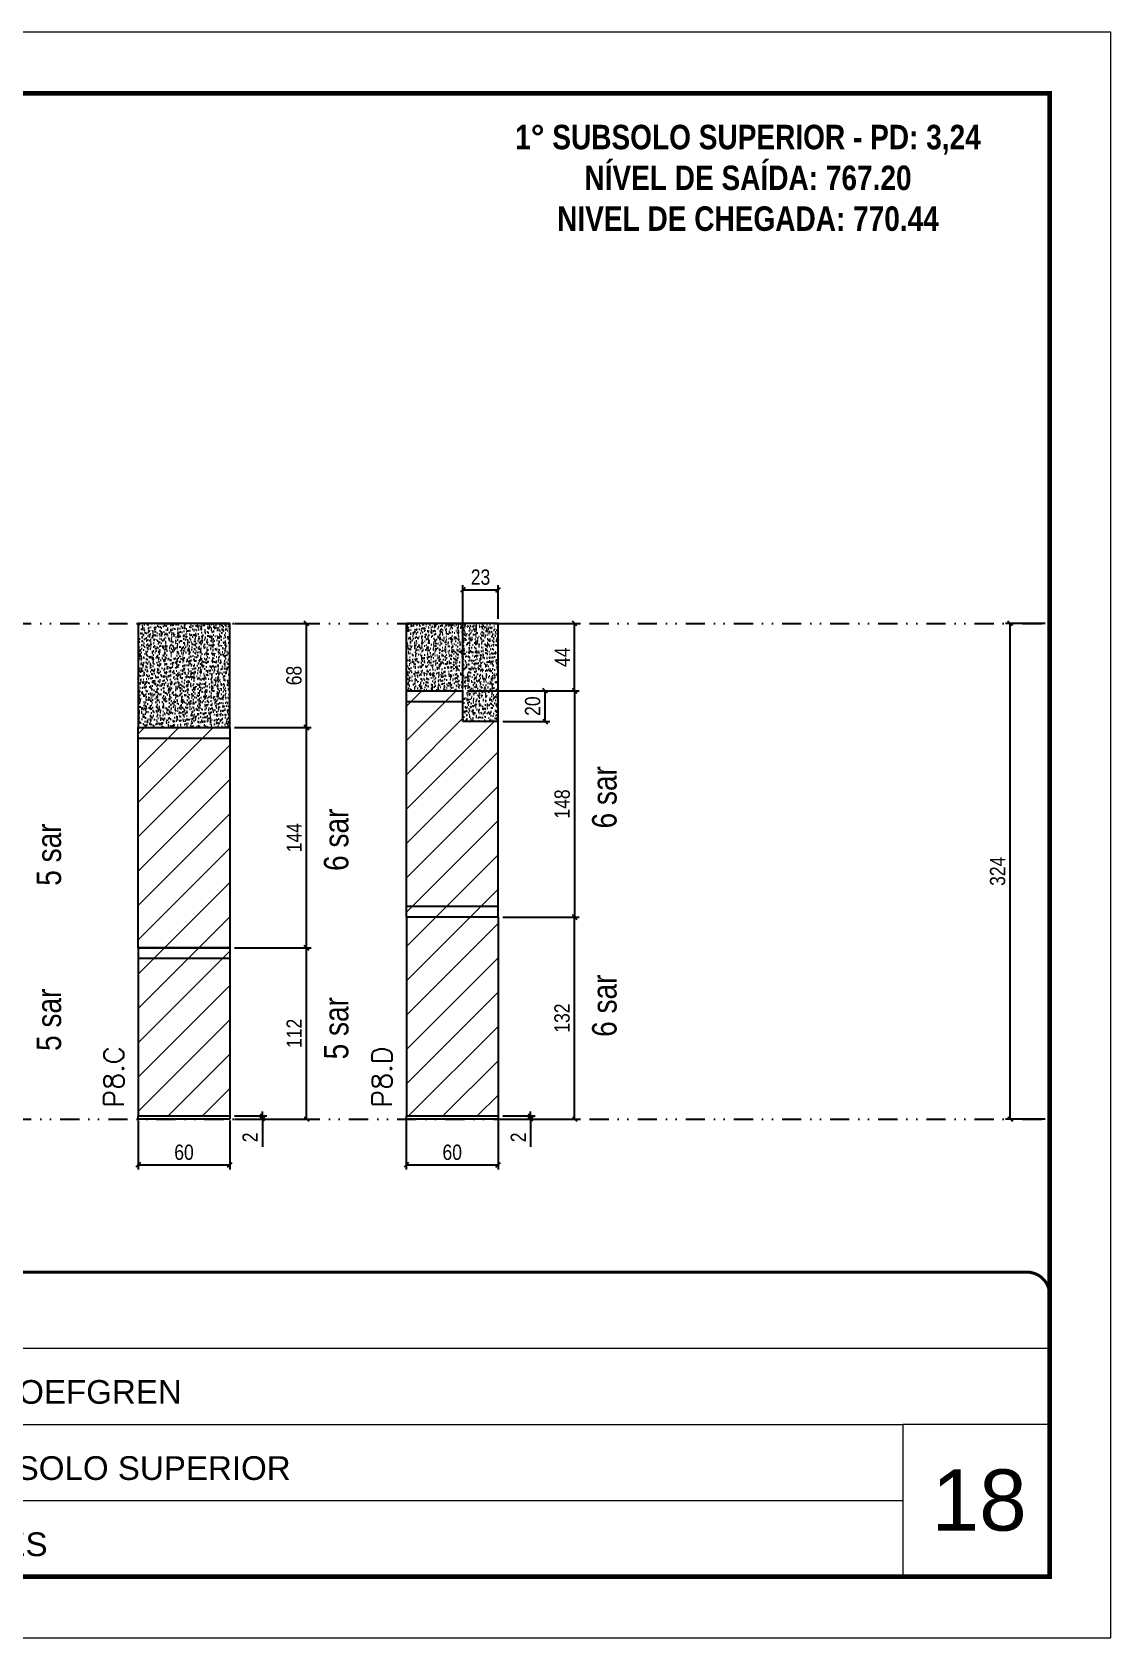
# Model space of a CAD drawing. Extents: x 14400 to 27878, y -21631 to 6985.
# Drawn here: x 16792 to 17497, y 1340 to 2390 of the extents above; entities that cross this region are included whole.
import ezdxf

# ---------------------------------------------------------------- set-up
doc = ezdxf.new("R2010")
doc.units = 0
for name, pattern in [('CONTINUO', [0]), ('DASHED', [0.75, 0.5, -0.25]), ('DIVIDE2', [0.625, 0.25, -0.125, 0, -0.125, 0, -0.125])]:
    doc.linetypes.add(name, pattern=pattern)
for name, color, linetype, lineweight in [('CARIMBO', 255, 'Continuous', 9), ('Folhas', 255, 'Continuous', 9), ('Hachura', 251, 'Continuous', 9), ('SARRAFO DE PRESSAO', 251, 'DASHED', 9), ('Texto Seção', 7, 'Continuous', 15)]:
    doc.layers.add(name, color=color, linetype=linetype, lineweight=lineweight)
for name, color, linetype in [('COTA', 241, 'Continuous'), ('NOMENCLATURA', 7, 'Continuous'), ('Nível', 160, 'Continuous'), ('Painéis', 200, 'Continuous'), ('SARR_2.2x7', 40, 'Continuous')]:
    doc.layers.add(name, color=color, linetype=linetype)
doc.styles.add('ARIAL', font='arial.ttf')
doc.styles.add('ARIAL_NARROW', font='ARIALN.TTF', dxfattribs={"height": 0.2})
doc.styles.add('COTA TECNICA', font='techl___.ttf', dxfattribs={"height": 10})
doc.styles.add('COTA TECNICA-50', font='techl___.ttf', dxfattribs={"height": 10})
doc.styles.add('REGUA-120', font='ROMANS.shx', dxfattribs={"height": 15})
doc.styles.add('ROMANC', font='techb___.ttf', dxfattribs={"height": 2.5})
doc.styles.add('Tecnologia', font='')
doc.styles.get('Tecnologia').set_extended_font_data('Forgotten Futurist')
doc.dimstyles.new('COTA PAINEL-50', dxfattribs={"dimtxt": 10, "dimasz": 3, "dimexe": 3, "dimexo": 3, "dimgap": 3, "dimtad": 1, "dimdec": 1, "dimzin": 12, "dimdsep": 46, "dimtxsty": 'COTA TECNICA-50', "dimblk1": 'OBLIQUE', "dimblk2": 'OBLIQUE', "dimsah": 1, "dimcen": 0.9, "dimclrd": 4, "dimclre": 4, "dimclrt": 240, "dimadec": 1, "dimazin": 3, "dimtfac": 1, "dimtdec": 1, "dimtmove": 0, "dimatfit": 3, "dimfxl": 1, "dimtolj": 1, "dimtzin": 12, "dimarcsym": 0})
doc.dimstyles.new('PAINEL', dxfattribs={"dimtxt": 10, "dimasz": 3, "dimexe": 3, "dimexo": 3, "dimgap": 3, "dimtad": 1, "dimdec": 1, "dimzin": 12, "dimdsep": 46, "dimtxsty": 'COTA TECNICA', "dimblk1": 'OBLIQUE', "dimblk2": 'OBLIQUE', "dimsah": 1, "dimcen": 0.9, "dimclrd": 4, "dimclre": 4, "dimclrt": 240, "dimadec": 1, "dimazin": 3, "dimtfac": 1, "dimtdec": 1, "dimtmove": 0, "dimatfit": 3, "dimfxl": 1, "dimtolj": 1, "dimtzin": 12, "dimarcsym": 0})

# ---------------------------------------------------------------- blocks, each defined once
blk = doc.blocks.new('9999999999')
at = {"color": 30, "linetype": 'CONTINUO'}
for p, q in [((98564.6, 34230.2), (98564.6, 34429.4)), ((98564.6, 34379.6), (99584, 34379.6)), ((98564.6, 34329.8), (99488, 34329.8)), ((99584, 34329.8), (99488, 34329.8)), ((99488, 34329.8), (99488, 34230.2)), ((98564.6, 34280), (99488, 34280))]:
    blk.add_line(p, q, dxfattribs=at)
at = {"color": 30, "linetype": 'CONTINUO', "const_width": 2}
blk.add_lwpolyline([(99584, 34230.2), (99584, 34414.4, 0.414214), (99569, 34429.4), (98229, 34429.4, 0.414214), (98214, 34414.4), (98214, 34245.2, 0.414214), (98229, 34230.2), (99584, 34230.2)], format="xyb", dxfattribs=at)
at = {"layer": 'Folhas'}
blk.add_lwpolyline([(98139, 34190.2), (99624, 34190.2), (99624, 35240.2), (98139, 35240.2)], close=True, dxfattribs=at)
at = {"layer": 'Folhas', "color": 30, "const_width": 3}
blk.add_lwpolyline([(98214, 34230.2), (99584, 34230.2), (99584, 35200.2), (98214, 35200.2)], close=True, dxfattribs=at)
at = {"color": 7, "linetype": 'Continuous', "ltscale": 5, "style": 'ARIAL'}
for s, height, p in [('SKR', 15.48, (98837.7, 34393.1)), ('LEAF LOEFGREN', 15.483, (98837.7, 34343.3)), ('1° SUBSOLO SUPERIOR', 15.483, (98837.7, 34293.5)), ('NOVA SISTEMAS CONSTRUTIVOS', 11.059, (98263.2, 34267.2)), ('PILARES', 15.48, (98837.7, 34243.7))]:
    blk.add_text(s, height=height, dxfattribs=at).set_placement(p)
at = {"layer": 'Folhas', "color": 7, "style": 'Tecnologia', "width": 1.5}
for s, p in [('CLIENTE:', (98573.7, 34397.2)), ('OBRA:', (98573.7, 34347.3)), ('PAVIMENTO:', (98573.7, 34297.5)), ('PROJETO:', (98573.7, 34247.7))]:
    blk.add_text(s, height=14, dxfattribs=at).set_placement(p)
blk = doc.blocks.new('_Oblique')
at = {"color": 0, "linetype": 'ByBlock', "lineweight": -2}
blk.add_line((-0.5, -0.5), (0.5, 0.5), dxfattribs=at)
blk = doc.blocks.new('*D933')
at = {"layer": 'COTA', "color": 4, "lineweight": -2, "transparency": 16777216}
for p, q in [((16861.2, 1678.7), (16861.2, 1646.8)), ((16921.2, 1678.7), (16921.2, 1646.8)), ((16861.2, 1649.8), (16921.2, 1649.8))]:
    blk.add_line(p, q, dxfattribs=at)
at = {"layer": 'Defpoints', "color": 0, "transparency": 16777216}
for p in [(16861.2, 1681.7), (16921.2, 1681.7), (16921.2, 1649.8)]:
    blk.add_point(p, dxfattribs=at)
at = {"layer": 'COTA', "color": 4, "lineweight": -2, "transparency": 16777216, "xscale": 3, "yscale": 3, "zscale": 3, "rotation": 180}
blk.add_blockref('_Oblique', (16861.2, 1649.8), dxfattribs=at)
at = {"layer": 'COTA', "color": 4, "lineweight": -2, "transparency": 16777216, "xscale": 3, "yscale": 3, "zscale": 3}
blk.add_blockref('_Oblique', (16921.2, 1649.8), dxfattribs=at)
at = {"layer": 'COTA', "color": 240, "transparency": 16777216, "insert": (16891.2, 1657.9), "char_height": 10, "attachment_point": 5, "style": 'COTA TECNICA'}
blk.add_mtext('\\A1;60', dxfattribs=at)
blk = doc.blocks.new('*D934')
at = {"layer": 'COTA', "color": 4, "lineweight": -2, "transparency": 16777216}
for p, q in [((16924.2, 1681.7), (16945.4, 1681.7)), ((16942.4, 1681.7), (16942.4, 1684.7)), ((16942.4, 1681.7), (16942.4, 1679.7)), ((16924.2, 1679.7), (16945.4, 1679.7)), ((16942.4, 1679.7), (16942.4, 1661.6))]:
    blk.add_line(p, q, dxfattribs=at)
at = {"layer": 'Defpoints', "color": 0, "transparency": 16777216}
for p in [(16921.2, 1681.7), (16942.4, 1681.7), (16921.2, 1679.7)]:
    blk.add_point(p, dxfattribs=at)
at = {"layer": 'COTA', "color": 4, "lineweight": -2, "transparency": 16777216, "xscale": 3, "yscale": 3, "zscale": 3}
for p, rotation in [((16942.4, 1681.7), 270), ((16942.4, 1679.7), 90)]:
    blk.add_blockref('_Oblique', p, dxfattribs=dict(at, rotation=rotation))
at = {"layer": 'COTA', "color": 240, "transparency": 16777216, "insert": (16934.4, 1667.7), "char_height": 10, "attachment_point": 5, "rotation": 90, "style": 'COTA TECNICA-50'}
blk.add_mtext('\\A1;2', dxfattribs=at)
blk = doc.blocks.new('*D935')
at = {"layer": 'COTA', "color": 4, "lineweight": -2, "transparency": 16777216}
for p, q in [((16924.2, 1791.7), (16974.2, 1791.7)), ((16971.2, 1679.7), (16971.2, 1791.7)), ((16924.2, 1679.7), (16974.2, 1679.7))]:
    blk.add_line(p, q, dxfattribs=at)
at = {"layer": 'Defpoints', "color": 0, "transparency": 16777216}
for p in [(16921.2, 1791.7), (16971.2, 1791.7), (16921.2, 1679.7)]:
    blk.add_point(p, dxfattribs=at)
at = {"layer": 'COTA', "color": 4, "lineweight": -2, "transparency": 16777216, "xscale": 3, "yscale": 3, "zscale": 3}
for p, rotation in [((16971.2, 1791.7), 90), ((16971.2, 1679.7), 270)]:
    blk.add_blockref('_Oblique', p, dxfattribs=dict(at, rotation=rotation))
at = {"layer": 'COTA', "color": 240, "transparency": 16777216, "insert": (16963.2, 1735.7), "char_height": 10, "attachment_point": 5, "rotation": 90, "style": 'COTA TECNICA-50'}
blk.add_mtext('\\A1;112', dxfattribs=at)
blk = doc.blocks.new('*D936')
at = {"layer": 'COTA', "color": 4, "lineweight": -2, "transparency": 16777216}
for p, q in [((17036.5, 1678.7), (17036.5, 1646.8)), ((17096.5, 1678.7), (17096.5, 1646.8)), ((17036.5, 1649.8), (17096.5, 1649.8))]:
    blk.add_line(p, q, dxfattribs=at)
at = {"layer": 'Defpoints', "color": 0, "transparency": 16777216}
for p in [(17036.5, 1681.7), (17096.5, 1681.7), (17096.5, 1649.8)]:
    blk.add_point(p, dxfattribs=at)
at = {"layer": 'COTA', "color": 4, "lineweight": -2, "transparency": 16777216, "xscale": 3, "yscale": 3, "zscale": 3, "rotation": 180}
blk.add_blockref('_Oblique', (17036.5, 1649.8), dxfattribs=at)
at = {"layer": 'COTA', "color": 4, "lineweight": -2, "transparency": 16777216, "xscale": 3, "yscale": 3, "zscale": 3}
blk.add_blockref('_Oblique', (17096.5, 1649.8), dxfattribs=at)
at = {"layer": 'COTA', "color": 240, "transparency": 16777216, "insert": (17066.5, 1657.9), "char_height": 10, "attachment_point": 5, "style": 'COTA TECNICA'}
blk.add_mtext('\\A1;60', dxfattribs=at)
blk = doc.blocks.new('*D937')
at = {"layer": 'COTA', "color": 4, "lineweight": -2, "transparency": 16777216}
for p, q in [((17099.5, 1681.7), (17120.7, 1681.7)), ((17117.7, 1681.7), (17117.7, 1684.7)), ((17117.7, 1681.7), (17117.7, 1679.7)), ((17099.5, 1679.7), (17120.7, 1679.7)), ((17117.7, 1679.7), (17117.7, 1661.6))]:
    blk.add_line(p, q, dxfattribs=at)
at = {"layer": 'Defpoints', "color": 0, "transparency": 16777216}
for p in [(17096.5, 1681.7), (17117.7, 1681.7), (17096.5, 1679.7)]:
    blk.add_point(p, dxfattribs=at)
at = {"layer": 'COTA', "color": 4, "lineweight": -2, "transparency": 16777216, "xscale": 3, "yscale": 3, "zscale": 3}
for p, rotation in [((17117.7, 1681.7), 270), ((17117.7, 1679.7), 90)]:
    blk.add_blockref('_Oblique', p, dxfattribs=dict(at, rotation=rotation))
at = {"layer": 'COTA', "color": 240, "transparency": 16777216, "insert": (17109.7, 1667.7), "char_height": 10, "attachment_point": 5, "rotation": 90, "style": 'COTA TECNICA-50'}
blk.add_mtext('\\A1;2', dxfattribs=at)
blk = doc.blocks.new('*D938')
at = {"layer": 'COTA', "color": 4, "lineweight": -2, "transparency": 16777216}
for p, q in [((17099.5, 1811.7), (17149.5, 1811.7)), ((17146.5, 1679.7), (17146.5, 1811.7)), ((17099.5, 1679.7), (17149.5, 1679.7))]:
    blk.add_line(p, q, dxfattribs=at)
at = {"layer": 'Defpoints', "color": 0, "transparency": 16777216}
for p in [(17096.5, 1811.7), (17146.5, 1811.7), (17096.5, 1679.7)]:
    blk.add_point(p, dxfattribs=at)
at = {"layer": 'COTA', "color": 4, "lineweight": -2, "transparency": 16777216, "xscale": 3, "yscale": 3, "zscale": 3}
for p, rotation in [((17146.5, 1811.7), 90), ((17146.5, 1679.7), 270)]:
    blk.add_blockref('_Oblique', p, dxfattribs=dict(at, rotation=rotation))
at = {"layer": 'COTA', "color": 240, "transparency": 16777216, "insert": (17138.3, 1745.7), "char_height": 10, "attachment_point": 5, "rotation": 90, "style": 'COTA TECNICA-50'}
blk.add_mtext('\\A1;132', dxfattribs=at)
blk = doc.blocks.new('*D944')
at = {"layer": 'COTA', "color": 4, "lineweight": -2, "transparency": 16777216}
for p, q in [((16924.2, 2003.7), (16974.2, 2003.7)), ((16971.2, 1935.7), (16971.2, 2003.7)), ((16924.2, 1935.7), (16974.2, 1935.7))]:
    blk.add_line(p, q, dxfattribs=at)
at = {"layer": 'Defpoints', "color": 0, "transparency": 16777216}
for p in [(16921.2, 2003.7), (16971.2, 2003.7), (16921.2, 1935.7)]:
    blk.add_point(p, dxfattribs=at)
at = {"layer": 'COTA', "color": 4, "lineweight": -2, "transparency": 16777216, "xscale": 3, "yscale": 3, "zscale": 3}
for p, rotation in [((16971.2, 2003.7), 90), ((16971.2, 1935.7), 270)]:
    blk.add_blockref('_Oblique', p, dxfattribs=dict(at, rotation=rotation))
at = {"layer": 'COTA', "color": 240, "transparency": 16777216, "insert": (16963.1, 1969.7), "char_height": 10, "attachment_point": 5, "rotation": 90, "style": 'COTA TECNICA'}
blk.add_mtext('\\A1;68', dxfattribs=at)
blk = doc.blocks.new('*D945')
at = {"layer": 'COTA', "color": 4, "lineweight": -2, "transparency": 16777216}
for p, q in [((17076.5, 1959.7), (17130.2, 1959.7)), ((17127.2, 1939.7), (17127.2, 1959.7)), ((17099.5, 1939.7), (17130.2, 1939.7))]:
    blk.add_line(p, q, dxfattribs=at)
at = {"layer": 'Defpoints', "color": 0, "transparency": 16777216}
for p in [(17073.5, 1959.7), (17127.2, 1959.7), (17096.5, 1939.7)]:
    blk.add_point(p, dxfattribs=at)
at = {"layer": 'COTA', "color": 4, "lineweight": -2, "transparency": 16777216, "xscale": 3, "yscale": 3, "zscale": 3}
for p, rotation in [((17127.2, 1959.7), 90), ((17127.2, 1939.7), 270)]:
    blk.add_blockref('_Oblique', p, dxfattribs=dict(at, rotation=rotation))
at = {"layer": 'COTA', "color": 240, "transparency": 16777216, "insert": (17119.1, 1949.7), "char_height": 10, "attachment_point": 5, "rotation": 90, "style": 'COTA TECNICA'}
blk.add_mtext('\\A1;20', dxfattribs=at)
blk = doc.blocks.new('*D946')
at = {"layer": 'COTA', "color": 4, "lineweight": -2, "transparency": 16777216}
for p, q in [((17073.5, 1962.7), (17073.5, 2028.7)), ((17096.5, 2006.7), (17096.5, 2028.7)), ((17073.5, 2025.7), (17096.5, 2025.7))]:
    blk.add_line(p, q, dxfattribs=at)
at = {"layer": 'Defpoints', "color": 0, "transparency": 16777216}
for p in [(17096.5, 2025.7), (17096.5, 2003.7), (17073.5, 1959.7)]:
    blk.add_point(p, dxfattribs=at)
at = {"layer": 'COTA', "color": 4, "lineweight": -2, "transparency": 16777216, "xscale": 3, "yscale": 3, "zscale": 3, "rotation": 180}
blk.add_blockref('_Oblique', (17073.5, 2025.7), dxfattribs=at)
at = {"layer": 'COTA', "color": 4, "lineweight": -2, "transparency": 16777216, "xscale": 3, "yscale": 3, "zscale": 3}
blk.add_blockref('_Oblique', (17096.5, 2025.7), dxfattribs=at)
at = {"layer": 'COTA', "color": 240, "transparency": 16777216, "insert": (17085, 2034), "char_height": 10, "attachment_point": 5, "style": 'COTA TECNICA'}
blk.add_mtext('\\A1;23', dxfattribs=at)
blk = doc.blocks.new('*D947')
at = {"layer": 'COTA', "color": 4, "lineweight": -2, "transparency": 16777216}
for p, q in [((17076.5, 1959.7), (17149.5, 1959.7)), ((17146.5, 1959.7), (17146.5, 1811.7)), ((17099.5, 1811.7), (17149.5, 1811.7))]:
    blk.add_line(p, q, dxfattribs=at)
at = {"layer": 'Defpoints', "color": 0, "transparency": 16777216}
for p in [(17073.5, 1959.7), (17096.5, 1811.7), (17146.5, 1811.7)]:
    blk.add_point(p, dxfattribs=at)
at = {"layer": 'COTA', "color": 4, "lineweight": -2, "transparency": 16777216, "xscale": 3, "yscale": 3, "zscale": 3}
for p, rotation in [((17146.5, 1959.7), 90), ((17146.5, 1811.7), 270)]:
    blk.add_blockref('_Oblique', p, dxfattribs=dict(at, rotation=rotation))
at = {"layer": 'COTA', "color": 240, "transparency": 16777216, "insert": (17138.4, 1885.7), "char_height": 10, "attachment_point": 5, "rotation": 90, "style": 'COTA TECNICA'}
blk.add_mtext('\\A1;148', dxfattribs=at)
blk = doc.blocks.new('*D948')
at = {"layer": 'COTA', "color": 4, "lineweight": -2, "transparency": 16777216}
for p, q in [((17099.5, 2003.7), (17149.5, 2003.7)), ((17146.5, 1959.7), (17146.5, 2003.7)), ((17076.5, 1959.7), (17149.5, 1959.7))]:
    blk.add_line(p, q, dxfattribs=at)
at = {"layer": 'Defpoints', "color": 0, "transparency": 16777216}
for p in [(17096.5, 2003.7), (17146.5, 2003.7), (17073.5, 1959.7)]:
    blk.add_point(p, dxfattribs=at)
at = {"layer": 'COTA', "color": 4, "lineweight": -2, "transparency": 16777216, "xscale": 3, "yscale": 3, "zscale": 3}
for p, rotation in [((17146.5, 2003.7), 90), ((17146.5, 1959.7), 270)]:
    blk.add_blockref('_Oblique', p, dxfattribs=dict(at, rotation=rotation))
at = {"layer": 'COTA', "color": 240, "transparency": 16777216, "insert": (17138.4, 1981.7), "char_height": 10, "attachment_point": 5, "rotation": 90, "style": 'COTA TECNICA'}
blk.add_mtext('\\A1;44', dxfattribs=at)
blk = doc.blocks.new('*D949')
at = {"layer": 'COTA', "color": 4, "lineweight": -2, "transparency": 16777216}
for p, q in [((16924.2, 1935.7), (16974.2, 1935.7)), ((16971.2, 1791.7), (16971.2, 1935.7)), ((16924.2, 1791.7), (16974.2, 1791.7))]:
    blk.add_line(p, q, dxfattribs=at)
at = {"layer": 'Defpoints', "color": 0, "transparency": 16777216}
for p in [(16921.2, 1935.7), (16971.2, 1935.7), (16921.2, 1791.7)]:
    blk.add_point(p, dxfattribs=at)
at = {"layer": 'COTA', "color": 4, "lineweight": -2, "transparency": 16777216, "xscale": 3, "yscale": 3, "zscale": 3}
for p, rotation in [((16971.2, 1935.7), 90), ((16971.2, 1791.7), 270)]:
    blk.add_blockref('_Oblique', p, dxfattribs=dict(at, rotation=rotation))
at = {"layer": 'COTA', "color": 240, "transparency": 16777216, "insert": (16963.2, 1863.7), "char_height": 10, "attachment_point": 5, "rotation": 90, "style": 'COTA TECNICA'}
blk.add_mtext('\\A1;144', dxfattribs=at)
blk = doc.blocks.new('*D2226')
at = {"layer": 'COTA', "color": 4, "lineweight": -2, "transparency": 16777216}
for p, q in [((17454, 2003.7), (17428.2, 2003.7)), ((17431.2, 1679.7), (17431.2, 2003.7)), ((17454, 1679.7), (17428.2, 1679.7))]:
    blk.add_line(p, q, dxfattribs=at)
at = {"layer": 'Defpoints', "color": 0, "transparency": 16777216}
for p in [(17431.2, 2003.7), (17457, 2003.7), (17457, 1679.7)]:
    blk.add_point(p, dxfattribs=at)
at = {"layer": 'COTA', "color": 4, "lineweight": -2, "transparency": 16777216, "xscale": 3, "yscale": 3, "zscale": 3}
for p, rotation in [((17431.2, 2003.7), 90), ((17431.2, 1679.7), 270)]:
    blk.add_blockref('_Oblique', p, dxfattribs=dict(at, rotation=rotation))
at = {"layer": 'COTA', "color": 240, "transparency": 16777216, "insert": (17423, 1841.7), "char_height": 10, "attachment_point": 5, "rotation": 90, "style": 'COTA TECNICA'}
blk.add_mtext('\\A1;324', dxfattribs=at)

msp = doc.modelspace()

# ---------------------------------------------------------------- hatches: boundary and pattern name
at = {"layer": 'COTA'}
h = msp.add_hatch(dxfattribs=at)
h.set_pattern_fill('AR-CONC', color=256, scale=0.03)
h.set_pattern_definition([(50, (-257.007, 108), (5.4655401, -0.4781726), [0.5715, -6.2865]), (355, (-257.007, 108), (-1.0573026, 5.7317054), [0.4572, -5.0292175]), (100.451445, (-256.5515, 107.96), (4.4082374, 5.2535326), [0.4857003, -5.3427073]), (46.1842, (-257.007, 109.524), (8.1323712, -1.2612698), [0.85725, -9.42975]), (96.63556, (-256.329, 109.419), (7.122124, 7.4227837), [0.7285507, -8.0140682]), (351.18415, (-257.007, 109.524), (7.122124, 7.4227837), [0.685799, -7.543792]), (21, (-256.245, 109.143), (4.5484317, -3.067956), [0.5715, -6.2865]), (326, (-256.245, 109.143), (1.8540609, 5.525639), [0.4572, -5.0292]), (71.451445, (-255.866, 108.8873), (6.4024926, 2.457683), [0.4857003, -5.3426981]), (37.5, (-257.007, 108), (0.0926581, 2.53665117), [0, -4.96824, 0, -5.1054, 0, -5.04825]), (7.5, (-257.007, 108), (2.00458988, 3.00541724), [0, -2.91084, 0, -4.85394, 0, -1.92405]), (327.5, (-258.7062, 108), (4.06771786, -0.17186232), [0, -1.905, 0, -5.9436, 0, -7.8867]), (317.5, (-259.4682, 108), (4.44387544, 0.7627947), [0, -2.4765, 0, -3.94716, 0, -5.6007])])
h.paths.add_polyline_path([(16921.24, 2003.71), (16861.24, 2003.71), (16861.24, 1935.71), (16921.24, 1935.71)])
h = msp.add_hatch(dxfattribs=at)
h.set_pattern_fill('AR-CONC', color=256, scale=0.03)
h.paths.add_polyline_path([(17096.52, 2003.71), (17036.52, 2003.71), (17036.52, 1959.71), (17073.52, 1959.71), (17073.52, 1939.71), (17096.52, 1939.71)])
at = {"layer": 'Hachura'}
h = msp.add_hatch(dxfattribs=at)
h.set_pattern_fill('ANSI31', color=256, scale=5)
h.paths.add_polyline_path([(17096.52, 1939.71), (17073.52, 1939.71), (17073.52, 1959.71), (17036.52, 1959.71), (17036.52, 1811.71), (17096.52, 1811.71)])
h.paths.add_polyline_path([(16921.24, 1935.71), (16861.24, 1935.71), (16861.24, 1791.71), (16921.24, 1791.71)])
h.paths.add_polyline_path([(16746.36, 1803.71), (16559.36, 1803.71), (16559.36, 1681.71), (16746.36, 1681.71)])
h.paths.add_polyline_path([(16746.36, 1905.71), (16559.36, 1905.92), (16559.36, 1803.71), (16746.36, 1803.71)])
h.paths.add_polyline_path([(16559.36, 1905.92), (16315.36, 1906.2), (16315.36, 1803.71), (16559.36, 1803.71)])
h.paths.add_polyline_path([(16559.36, 1987.71), (16349.36, 1987.71), (16349.36, 1939.71), (16315.36, 1939.71), (16315.36, 1906.2), (16559.36, 1905.92)])
h.paths.add_polyline_path([(16712.36, 1987.71), (16559.36, 1987.71), (16559.36, 1905.92), (16746.36, 1905.71), (16746.36, 1935.71), (16712.36, 1935.71)])
h.paths.add_polyline_path([(15382.55, 1803.71), (15195.55, 1803.71), (15195.55, 1681.71), (15382.55, 1681.71)])
h.paths.add_polyline_path([(15195.55, 1803.71), (14951.55, 1803.71), (14951.55, 1681.71), (15195.55, 1681.71)])
h.paths.add_polyline_path([(15195.55, 1905.71), (14951.55, 1905.71), (14951.55, 1803.71), (15195.55, 1803.71)])
h.paths.add_polyline_path([(15382.55, 1905.71), (15195.55, 1905.71), (15195.55, 1803.71), (15382.55, 1803.71)])
h.paths.add_polyline_path([(15382.55, 1959.71), (15348.55, 1959.71), (15348.55, 1987.71), (15195.55, 1987.71), (15195.55, 1905.71), (15382.55, 1905.71)])
h.paths.add_polyline_path([(15195.55, 1987.71), (15110.55, 1987.71), (15110.55, 1935.71), (14951.55, 1935.71), (14951.55, 1905.71), (15195.55, 1905.71)])
h = msp.add_hatch(dxfattribs=at)
h.set_pattern_fill('ANSI31', color=256, scale=5)
h.paths.add_polyline_path([(17096.52, 1811.71), (17073.52, 1811.71), (17036.52, 1811.71), (17036.52, 1681.71), (17096.52, 1681.71)])
h = msp.add_hatch(dxfattribs=at)
h.set_pattern_fill('ANSI31', color=256, scale=5)
h.paths.add_polyline_path([(16861.24, 1791.71), (16861.24, 1681.71), (16921.24, 1681.71), (16921.24, 1791.71)])

# ---------------------------------------------------------------- linework, layer by layer
at = {"layer": 'COTA'}
for p, q in [((17096.52, 2003.71), (17036.52, 2003.71)), ((17036.52, 1959.71), (17036.52, 2003.71)), ((17096.52, 1939.71), (17096.52, 2003.71))]:
    msp.add_line(p, q, dxfattribs=at)
msp.add_lwpolyline([(16861.24, 1935.71), (16921.24, 1935.71), (16921.24, 2003.71), (16861.24, 2003.71)], close=True, dxfattribs=at)
at = {"layer": 'Nível', "color": 4, "linetype": 'DIVIDE2', "ltscale": 50}
for p, q in [((16086.97, 2003.71), (17456.97, 2003.71)), ((16086.97, 1679.71), (17456.97, 1679.71))]:
    msp.add_line(p, q, dxfattribs=at)
at = {"layer": 'Painéis'}
for p, q in [((17036.52, 1811.71), (17036.52, 1959.71)), ((17036.52, 1959.71), (17073.52, 1959.71)), ((17073.52, 1939.71), (17073.52, 1959.71)), ((16861.24, 1935.71), (16921.24, 1935.71)), ((16861.24, 1791.71), (16861.24, 1935.71)), ((16921.24, 1935.71), (16921.24, 1791.71)), ((17096.52, 1939.71), (17073.52, 1939.71)), ((17096.52, 1811.71), (17096.52, 1939.71)), ((17096.52, 1811.71), (17036.52, 1811.71)), ((17036.52, 1811.71), (17036.52, 1681.71)), ((17096.52, 1811.71), (17096.52, 1681.71)), ((16861.24, 1791.71), (16921.24, 1791.71)), ((16921.24, 1791.71), (16861.24, 1791.71)), ((16861.24, 1791.69), (16861.24, 1681.71)), ((16921.24, 1791.69), (16921.24, 1681.71)), ((16861.24, 1681.71), (16921.24, 1681.71)), ((16861.24, 1681.71), (16921.24, 1681.71)), ((16861.24, 1679.71), (16861.24, 1681.71)), ((16921.24, 1681.71), (16921.24, 1679.71)), ((17036.52, 1681.71), (17096.52, 1681.71)), ((17036.52, 1681.71), (17096.52, 1681.71)), ((17036.52, 1679.71), (17036.52, 1681.71)), ((17096.52, 1681.71), (17096.52, 1679.71)), ((16921.24, 1679.71), (16861.24, 1679.71)), ((17096.52, 1679.71), (17036.52, 1679.71))]:
    msp.add_line(p, q, dxfattribs=at)
at = {"layer": 'SARR_2.2x7'}
for p, q in [((17036.52, 1952.71), (17073.52, 1952.71)), ((16861.24, 1928.71), (16921.24, 1928.71)), ((17096.52, 1818.71), (17036.52, 1818.71)), ((16921.24, 1784.71), (16861.24, 1784.71))]:
    msp.add_line(p, q, dxfattribs=at)

# ---------------------------------------------------------------- block references
at = {"layer": 'SARRAFO DE PRESSAO', "color": 6, "linetype": 'ByBlock'}
msp.add_blockref('9999999999', (-82127.01, -32849.78), dxfattribs=at)

# ---------------------------------------------------------------- texts
at = {"layer": 'CARIMBO', "style": 'ARIAL'}
msp.add_text('18', height=40, dxfattribs=at).set_placement((17379.83, 1410.57))
at = {"layer": 'NOMENCLATURA', "style": 'ARIAL_NARROW'}
for s, p in [('6 sar', (17173.91, 1869.71)), ('6 sar', (16998.63, 1841.92)), ('5 sar', (16810.87, 1832.23)), ('5 sar', (16810.87, 1724.23)), ('6 sar', (17173.91, 1733.45)), ('5 sar', (16998.63, 1718.7))]:
    msp.add_text(s, height=16, rotation=90, dxfattribs=at).set_placement(p)
at = {"layer": 'NOMENCLATURA', "color": 2, "insert": (17259.81, 2356.49), "char_height": 16, "attachment_point": 2, "style": 'ROMANC'}
msp.add_mtext_dynamic_manual_height_columns('\\P1° SUBSOLO SUPERIOR - PD: 3,24\\PNÍVEL DE SAÍDA: 767.20\\PNIVEL DE CHEGADA: 770.44', width=432.3511, gutter_width=1, heights=[0], dxfattribs=at)
at = {"layer": 'Texto Seção', "char_height": 13, "width": 370.6998, "attachment_point": 7, "rotation": 90, "style": 'REGUA-120'}
for s, insert in [('P8.C', (16851.79, 1687.12)), ('P8.D', (17027.07, 1687.12))]:
    msp.add_mtext(s, dxfattribs=dict(at, insert=insert))

# ---------------------------------------------------------------- dimensions: what is measured, and where the dimension line sits
at = {"layer": 'COTA'}
dim = msp.add_linear_dim(base=(17096.52, 2025.75), p1=(17073.52, 1959.71), p2=(17096.52, 2003.71), dimstyle='PAINEL', dxfattribs=at)
dim.commit()
dim.dimension.update_dxf_attribs({"geometry": '*D946', "text_midpoint": (17085.02, 2033.97)})
for base, p1, p2, dimstyle, picture, middle in [((16971.23, 2003.71), (16921.24, 1935.71), (16921.24, 2003.71), 'PAINEL', '*D944', (16963.11, 1969.71)), ((17146.51, 2003.71), (17073.52, 1959.71), (17096.52, 2003.71), 'PAINEL', '*D948', (17138.44, 1981.71)), ((17431.22, 2003.71), (17456.97, 1679.71), (17456.97, 2003.71), 'PAINEL', '*D2226', (17423, 1841.71)), ((17146.51, 1811.71), (17073.52, 1959.71), (17096.52, 1811.71), 'PAINEL', '*D947', (17138.42, 1885.71)), ((16971.23, 1935.71), (16921.24, 1791.71), (16921.24, 1935.71), 'PAINEL', '*D949', (16963.16, 1863.71)), ((17146.51, 1811.71), (17096.52, 1679.71), (17096.52, 1811.71), 'COTA PAINEL-50', '*D938', (17138.29, 1745.71)), ((16971.23, 1791.71), (16921.24, 1679.71), (16921.24, 1791.71), 'COTA PAINEL-50', '*D935', (16963.17, 1735.71))]:
    dim = msp.add_linear_dim(base=base, p1=p1, p2=p2, angle=90, dimstyle=dimstyle, dxfattribs=at)
    dim.commit()
    dim.dimension.update_dxf_attribs({"geometry": picture, "text_midpoint": middle})
for base, p1, p2, dimstyle, picture, middle in [((17127.23, 1959.71), (17096.52, 1939.71), (17073.52, 1959.71), 'PAINEL', '*D945', (17127.23, 1949.71)), ((16942.43, 1681.71), (16921.24, 1679.71), (16921.24, 1681.71), 'COTA PAINEL-50', '*D934', (16942.43, 1667.65)), ((17117.72, 1681.71), (17096.52, 1679.71), (17096.52, 1681.71), 'COTA PAINEL-50', '*D937', (17117.72, 1667.65))]:
    dim = msp.add_linear_dim(base=base, p1=p1, p2=p2, angle=90, dimstyle=dimstyle, dxfattribs=at)
    dim.commit()
    dim.dimension.update_dxf_attribs({"geometry": picture, "text_midpoint": middle, "dimtype": 160})
for base, p1, p2, picture, middle in [((16921.24, 1649.82), (16861.24, 1681.71), (16921.24, 1681.71), '*D933', (16891.24, 1657.92)), ((17096.52, 1649.82), (17036.52, 1681.71), (17096.52, 1681.71), '*D936', (17066.52, 1657.92))]:
    dim = msp.add_linear_dim(base=base, p1=p1, p2=p2, dimstyle='PAINEL', override={"dimarcsym": 2}, dxfattribs=at)
    dim.commit()
    dim.dimension.update_dxf_attribs({"geometry": picture, "text_midpoint": middle})

doc.saveas('drawing.dxf')
